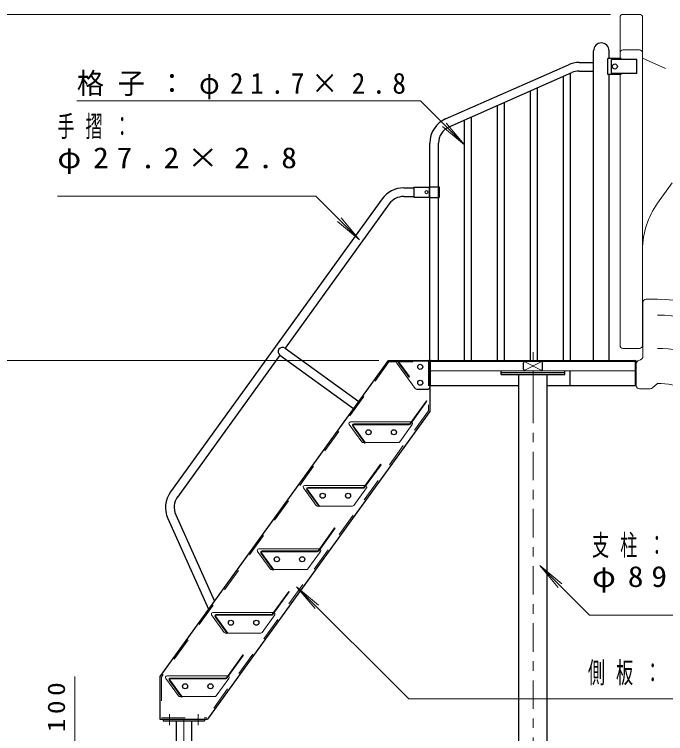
# Model space of a CAD drawing. Units: millimetres on the paper, scale 1:30. Extents: x -365 to 0, y -47 to 257.
# Drawn here: x -286.2 to -217.9, y 103.4 to 178.9 of the extents above; entities that cross this region are included whole.
import ezdxf

# ---------------------------------------------------------------- set-up
doc = ezdxf.new("R2010")
doc.units = ezdxf.units.MM
doc.linetypes.add('USER1', pattern=[4.5, 2.5, -2])
doc.linetypes.add('USER2', pattern=[6, 3, -1, 1, -1])
doc.layers.add('LY_1', color=7, linetype='Continuous', lineweight=13)
doc.styles.add('ＭＳ ゴシック', font='')
doc.styles.get('ＭＳ ゴシック').set_extended_font_data('MS Gothic')

msp = doc.modelspace()

# ---------------------------------------------------------------- linework, layer by layer
at = {"layer": 'LY_1'}
for p, q in [((-223.653, 178.853), (-288.898, 178.853)), ((-222.653, 174.231), (-222.653, 178.535)), ((-222.32, 178.868), (-220.62, 178.868)), ((-220.287, 144.135), (-220.287, 178.535)), ((-222.32, 175.135), (-220.62, 175.135)), ((-220.287, 174.285), (-217.871, 173.172)), ((-222.653, 144.135), (-222.653, 172.565)), ((-279.667, 169.792), (-243.617, 169.792)), ((-243.617, 169.792), (-238.985, 165.16)), ((-238.985, 165.16), (-241.283, 167.088)), ((-238.985, 165.16), (-240.913, 167.458)), ((-217.185, 161.188), (-218.729, 159.033)), ((-281.716, 159.77), (-254.578, 159.77)), ((-254.578, 159.77), (-250.016, 155.208)), ((-250.016, 155.208), (-252.314, 157.137)), ((-250.016, 155.208), (-251.944, 157.506)), ((-219.912, 148.965), (-218.738, 148.965)), ((-220.245, 148.632), (-220.245, 143.035)), ((-222.32, 143.801), (-220.62, 143.801)), ((-247.988, 142.535), (-288.898, 142.535)), ((-247.988, 142.535), (-288.231, 142.535)), ((-244.17, 139.604), (-246.096, 142.27)), ((-244.818, 140.795), (-245.899, 142.292)), ((-244.756, 140.839), (-245.837, 142.336)), ((-245.775, 142.458), (-242.773, 142.458)), ((-230.848, 141.489), (-232.725, 142.427)), ((-232.725, 141.489), (-230.848, 142.427)), ((-220.953, 142.535), (-220.953, 139.901)), ((-242.543, 141.458), (-221.03, 141.458)), ((-244.818, 140.795), (-244.756, 140.839)), ((-218.738, 140.132), (-219.257, 139.656)), ((-220.62, 139.568), (-219.482, 139.568)), ((-242.987, 138.3), (-244.72, 135.9)), ((-242.925, 138.255), (-244.658, 135.855)), ((-242.987, 138.3), (-242.925, 138.255)), ((-250.943, 136.081), (-244.589, 136.081)), ((-249.754, 133.984), (-251.078, 135.817)), ((-249.438, 133.858), (-250.714, 135.625)), ((-249.376, 133.903), (-250.652, 135.67)), ((-250.59, 135.868), (-244.782, 135.868)), ((-250.59, 135.791), (-244.782, 135.791)), ((-244.46, 135.817), (-245.784, 133.984)), ((-249.619, 133.915), (-245.919, 133.915)), ((-249.438, 133.858), (-249.376, 133.903)), ((-247.802, 131.633), (-249.535, 129.233)), ((-247.739, 131.589), (-249.473, 129.188)), ((-247.802, 131.633), (-247.739, 131.589)), ((-254.569, 127.317), (-255.893, 129.15)), ((-255.758, 129.415), (-249.404, 129.415)), ((-255.405, 129.201), (-249.597, 129.201)), ((-255.405, 129.125), (-249.597, 129.125)), ((-249.275, 129.15), (-250.599, 127.317)), ((-254.253, 127.191), (-255.529, 128.958)), ((-254.191, 127.236), (-255.467, 129.003)), ((-254.434, 127.248), (-250.734, 127.248)), ((-254.253, 127.191), (-254.191, 127.236)), ((-252.616, 124.967), (-254.35, 122.566)), ((-252.554, 124.922), (-254.288, 122.522)), ((-252.616, 124.967), (-252.554, 124.922)), ((-259.384, 120.65), (-260.708, 122.484)), ((-260.573, 122.748), (-254.219, 122.748)), ((-259.005, 120.569), (-260.282, 122.336)), ((-260.22, 122.535), (-254.412, 122.535)), ((-260.22, 122.458), (-254.412, 122.458)), ((-254.09, 122.484), (-255.414, 120.65)), ((-259.068, 120.524), (-260.344, 122.292)), ((-231.061, 120.999), (-229.133, 118.701)), ((-231.061, 120.999), (-228.763, 119.07)), ((-225.866, 115.803), (-231.061, 120.999)), ((-259.249, 120.581), (-255.549, 120.581)), ((-259.068, 120.524), (-259.005, 120.569)), ((-256.603, 118.79), (-254.674, 116.492)), ((-256.603, 118.79), (-254.304, 116.862)), ((-244.813, 107.001), (-256.603, 118.79)), ((-257.431, 118.3), (-259.165, 115.9)), ((-257.369, 118.255), (-259.103, 115.855)), ((-257.431, 118.3), (-257.369, 118.255)), ((-264.199, 113.984), (-265.523, 115.817)), ((-265.388, 116.081), (-259.034, 116.081)), ((-263.882, 113.858), (-265.159, 115.625)), ((-263.82, 113.903), (-265.097, 115.67)), ((-265.034, 115.868), (-259.227, 115.868)), ((-265.034, 115.791), (-259.227, 115.791)), ((-258.905, 115.817), (-260.229, 113.984)), ((-225.866, 115.803), (-198.592, 115.803)), ((-264.064, 113.915), (-260.364, 113.915)), ((-263.882, 113.858), (-263.82, 113.903)), ((-262.246, 111.633), (-263.98, 109.233)), ((-262.184, 111.589), (-263.917, 109.188)), ((-262.246, 111.633), (-262.184, 111.589)), ((-279.886, 99.201), (-279.886, 109.366)), ((-269.014, 107.317), (-270.338, 109.15)), ((-270.203, 109.415), (-263.849, 109.415)), ((-268.697, 107.191), (-269.974, 108.958)), ((-268.635, 107.236), (-269.911, 109.003)), ((-269.849, 109.201), (-264.042, 109.201)), ((-269.849, 109.125), (-264.042, 109.125)), ((-263.719, 109.15), (-265.043, 107.317)), ((-268.879, 107.248), (-265.179, 107.248)), ((-268.697, 107.191), (-268.635, 107.236)), ((-244.813, 107.001), (-181.029, 107.001))]:
    msp.add_line(p, q, dxfattribs=at)
at = {"layer": 'LY_1', "lineweight": 25}
for p, q in [((-225.43, 142.535), (-225.43, 175.058)), ((-223.81, 174.231), (-223.81, 175.058)), ((-226.952, 173.821), (-225.43, 173.821)), ((-223.953, 172.565), (-223.953, 174.231)), ((-222.538, 174.231), (-223.953, 174.231)), ((-220.887, 174.131), (-223.553, 174.131)), ((-223.553, 172.665), (-223.553, 174.131)), ((-222.538, 174.131), (-222.538, 174.231)), ((-220.887, 172.665), (-220.887, 174.131)), ((-240.959, 167.897), (-228.077, 173.584)), ((-226.952, 172.915), (-225.43, 172.915)), ((-240.592, 167.067), (-227.711, 172.755)), ((-228.592, 142.535), (-228.592, 172.366)), ((-227.869, 142.535), (-227.869, 172.685)), ((-222.538, 172.565), (-223.953, 172.565)), ((-223.81, 142.535), (-223.81, 172.565)), ((-220.887, 172.665), (-223.553, 172.665)), ((-222.538, 172.565), (-222.538, 172.665)), ((-232.056, 142.535), (-232.056, 170.836)), ((-231.333, 142.535), (-231.333, 171.155)), ((-235.521, 142.535), (-235.521, 169.307)), ((-234.797, 142.535), (-234.797, 169.626)), ((-238.985, 142.535), (-238.985, 167.777)), ((-238.261, 142.535), (-238.261, 168.097)), ((-242.62, 142.535), (-242.62, 165.348)), ((-241.713, 142.535), (-241.713, 165.348)), ((-245.36, 160.655), (-244.287, 160.655)), ((-244.287, 160.735), (-242.7, 160.735)), ((-244.287, 160.735), (-244.287, 159.668)), ((-242.7, 160.751), (-241.633, 160.751)), ((-242.7, 160.751), (-242.7, 159.651)), ((-241.633, 160.751), (-241.633, 159.651)), ((-247.619, 159.5), (-269.838, 128.734)), ((-245.36, 159.748), (-244.287, 159.748)), ((-244.287, 159.668), (-242.7, 159.668)), ((-242.7, 159.651), (-241.633, 159.651)), ((-246.884, 158.969), (-257.822, 143.824)), ((-257.822, 143.824), (-250.09, 138.24)), ((-258.353, 143.089), (-269.103, 128.203)), ((-258.353, 143.089), (-250.62, 137.505)), ((-246.988, 142.535), (-270.953, 109.352)), ((-246.988, 142.535), (-242.773, 142.535)), ((-242.697, 142.381), (-242.697, 139.868)), ((-242.62, 142.391), (-242.62, 137.196)), ((-242.543, 139.868), (-242.543, 142.391)), ((-242.477, 142.535), (-221.097, 142.535)), ((-242.477, 142.458), (-221.097, 142.458)), ((-232.787, 141.611), (-232.787, 142.305)), ((-230.787, 141.611), (-230.787, 142.305)), ((-221.03, 139.868), (-221.03, 142.391)), ((-220.953, 139.868), (-220.953, 142.391)), ((-235.12, 141.258), (-235.12, 141.458)), ((-235.12, 141.258), (-228.453, 141.258)), ((-235.12, 141.058), (-235.12, 141.258)), ((-228.453, 141.258), (-228.453, 141.458)), ((-228.453, 141.058), (-228.453, 141.258)), ((-227.897, 139.868), (-227.897, 141.458)), ((-235.12, 141.058), (-228.453, 141.058)), ((-233.272, 82.535), (-233.272, 141.058)), ((-230.302, 82.535), (-230.302, 141.058)), ((-242.62, 139.868), (-242.697, 139.868)), ((-233.272, 139.868), (-242.543, 139.868)), ((-220.953, 139.868), (-230.302, 139.868)), ((-244.035, 139.535), (-242.787, 139.535)), ((-242.62, 137.196), (-265.968, 104.868)), ((-245.743, 135.791), (-249.077, 135.791)), ((-250.558, 129.125), (-253.891, 129.125)), ((-269.295, 126.333), (-265.231, 117.275)), ((-270.122, 125.962), (-265.844, 116.426)), ((-255.373, 122.458), (-258.706, 122.458)), ((-260.188, 115.791), (-263.521, 115.791)), ((-270.953, 109.352), (-270.953, 104.868)), ((-265.003, 109.125), (-268.336, 109.125)), ((-270.953, 104.868), (-265.968, 104.868)), ((-270.62, 104.868), (-270.62, 104.718)), ((-270.62, 104.718), (-266.287, 104.718)), ((-269.263, 104.718), (-269.263, 102.535)), ((-267.643, 104.718), (-267.643, 102.535)), ((-266.287, 104.868), (-266.287, 104.718))]:
    msp.add_line(p, q, dxfattribs=at)
at = {"layer": 'LY_1', "linetype": 'USER2'}
for p, q in [((-231.787, 138.412), (-231.787, 144.021)), ((-231.787, 75.953), (-231.787, 138.412)), ((-269.953, 105.422), (-269.953, 104.267)), ((-266.953, 105.422), (-266.953, 104.267)), ((-268.453, 104.868), (-268.453, 102.535))]:
    msp.add_line(p, q, dxfattribs=at)
at = {"layer": 'LY_1', "linetype": 'USER1'}
for p, q in [((-246.911, 142.385), (-270.803, 109.303)), ((-246.911, 142.385), (-242.77, 142.385)), ((-242.77, 142.385), (-242.77, 137.245)), ((-242.77, 137.245), (-266.045, 105.018)), ((-270.803, 109.303), (-270.803, 105.018)), ((-270.803, 105.018), (-266.045, 105.018))]:
    msp.add_line(p, q, dxfattribs=at)
at = {"layer": 'LY_1', "lineweight": 25}
for centre in [(-223.205, 173.398), (-243.62, 141.868), (-243.62, 140.201), (-249.055, 134.998), (-246.389, 134.998), (-253.87, 128.331), (-251.203, 128.331), (-258.685, 121.665), (-256.018, 121.665), (-263.5, 114.998), (-260.833, 114.998), (-268.315, 108.331), (-265.648, 108.331)]:
    msp.add_circle(centre, 0.267, dxfattribs=at)
at = {"layer": 'LY_1'}
msp.add_circle((-242.967, 160.201), 0.167, dxfattribs=at)
for centre, radius, start, end in [((-222.32, 178.535), 0.333, 90, 180), ((-220.62, 178.535), 0.333, 0, 90), ((-222.32, 174.801), 0.333, 90, 180), ((-220.62, 174.801), 0.333, 0, 90), ((-211.953, 154.181), 8.333, 144.39388, 180), ((-219.912, 148.632), 0.333, 90, 180), ((-218.738, 132.298), 16.667, 45.03692, 90), ((-218.738, 132.298), 15, 45.03692, 90), ((-222.32, 144.135), 0.333, 180, 270), ((-220.62, 144.135), 0.333, 270, 0), ((-218.738, 132.298), 11.5, 45.03692, 90), ((-220.745, 143.035), 0.5, 278.63463, 0), ((-245.961, 142.368), 0.167, 90, 215.83765), ((-245.775, 142.381), 0.153, 90, 215.83765), ((-245.775, 142.381), 0.0767, 90, 215.83765), ((-242.773, 142.381), 0.0767, 0, 90), ((-220.62, 142.211), 0.333, 98.63463, 180), ((-220.62, 139.901), 0.333, 180, 270), ((-218.738, 132.298), 7.833, 45.03692, 90), ((-244.035, 139.701), 0.167, 215.83765, 270), ((-219.482, 139.901), 0.333, 270, 312.50932), ((-250.943, 135.915), 0.167, 90, 215.83765), ((-244.595, 135.915), 0.167, 324.16235, 59.69902), ((-250.59, 135.715), 0.153, 90, 215.83765), ((-250.59, 135.715), 0.0767, 90, 215.83765), ((-244.782, 135.945), 0.0767, 270, 324.16235), ((-244.782, 135.945), 0.153, 270, 324.16235), ((-249.619, 134.081), 0.167, 215.83765, 270), ((-245.919, 134.081), 0.167, 270, 324.16235), ((-255.758, 129.248), 0.167, 90, 215.83765), ((-255.405, 129.048), 0.153, 90, 215.83765), ((-255.405, 129.048), 0.0767, 90, 215.83765), ((-249.597, 129.278), 0.0767, 270, 324.16235), ((-249.597, 129.278), 0.153, 270, 324.16235), ((-249.41, 129.248), 0.167, 324.16235, 59.69902), ((-254.434, 127.415), 0.167, 215.83765, 270), ((-250.734, 127.415), 0.167, 270, 324.16235), ((-260.573, 122.581), 0.167, 90, 215.83765), ((-260.22, 122.381), 0.153, 90, 215.83765), ((-260.22, 122.381), 0.0767, 90, 215.83765), ((-254.412, 122.611), 0.0767, 270, 324.16235), ((-254.412, 122.611), 0.153, 270, 324.16235), ((-254.225, 122.581), 0.167, 324.16235, 59.69902), ((-259.249, 120.748), 0.167, 215.83765, 270), ((-255.549, 120.748), 0.167, 270, 324.16235), ((-265.388, 115.915), 0.167, 90, 215.83765), ((-265.034, 115.715), 0.153, 90, 215.83765), ((-265.034, 115.715), 0.0767, 90, 215.83765), ((-259.227, 115.945), 0.0767, 270, 324.16235), ((-259.227, 115.945), 0.153, 270, 324.16235), ((-259.04, 115.915), 0.167, 324.16235, 59.69902), ((-264.064, 114.081), 0.167, 215.83765, 270), ((-260.364, 114.081), 0.167, 270, 324.16235), ((-270.203, 109.248), 0.167, 90, 215.83765), ((-269.849, 109.048), 0.153, 90, 215.83765), ((-269.849, 109.048), 0.0767, 90, 215.83765), ((-264.042, 109.278), 0.0767, 270, 324.16235), ((-264.042, 109.278), 0.153, 270, 324.16235), ((-263.855, 109.248), 0.167, 324.16235, 59.69902), ((-268.879, 107.415), 0.167, 215.83765, 270), ((-265.179, 107.415), 0.167, 270, 324.16235)]:
    msp.add_arc(centre, radius, start, end, dxfattribs=at)
at = {"layer": 'LY_1', "lineweight": 25}
for centre, radius, start, end in [((-224.62, 175.058), 0.81, 0, 180), ((-226.952, 171.035), 2.787, 90, 113.82161), ((-226.952, 171.035), 1.88, 90, 113.82161), ((-239.833, 165.348), 2.787, 113.82161, 180), ((-239.833, 165.348), 1.88, 113.82161, 180), ((-245.36, 157.868), 2.787, 90, 144.16235), ((-245.36, 157.868), 1.88, 90, 144.16235), ((-258.087, 143.457), 0.453, 54.16235, 234.16235), ((-242.773, 142.381), 0.153, 0, 90), ((-242.477, 142.391), 0.143, 90, 180), ((-242.477, 142.391), 0.0667, 90, 180), ((-232.633, 142.305), 0.153, 90, 180), ((-230.94, 142.305), 0.153, 0, 90), ((-221.097, 142.391), 0.143, 0, 90), ((-221.097, 142.391), 0.0667, 0, 90), ((-232.633, 141.611), 0.153, 180, 270), ((-230.94, 141.611), 0.153, 270, 0), ((-242.787, 139.701), 0.167, 270, 0), ((-267.579, 127.103), 2.787, 144.16234, 204.16235), ((-267.579, 127.103), 1.88, 144.16234, 204.16235)]:
    msp.add_arc(centre, radius, start, end, dxfattribs=at)

# ---------------------------------------------------------------- texts
at = {"layer": 'LY_1', "char_height": 2.199, "style": 'ＭＳ ゴシック'}
for s, insert, attachment_point in [('\\T1.5;\\W0.95;格子：φ21.7×2.8', (-279.667, 169.942), 7), ('\\T1.64;\\W0.6;手摺：', (-281.716, 168.22), 1), ('\\T1.5;\\W1.1;φ27.2×2.8', (-281.716, 164.92), 1), ('\\T1.64;\\W0.6;支柱：', (-225.592, 124.253), 1), ('\\T1.5;\\W1.1;φ89.1×4.2', (-225.592, 120.953), 1), ('\\T1.64;\\W0.6;側板：', (-226.029, 109.651), 4)]:
    msp.add_mtext(s, dxfattribs=dict(at, insert=insert, attachment_point=attachment_point))
at = {"layer": 'LY_1', "insert": (-280.886, 106.366), "char_height": 1.833, "attachment_point": 8, "rotation": 90, "style": 'ＭＳ ゴシック'}
msp.add_mtext('\\T1.33;\\W1.15;100', dxfattribs=at)

doc.saveas('drawing.dxf')
